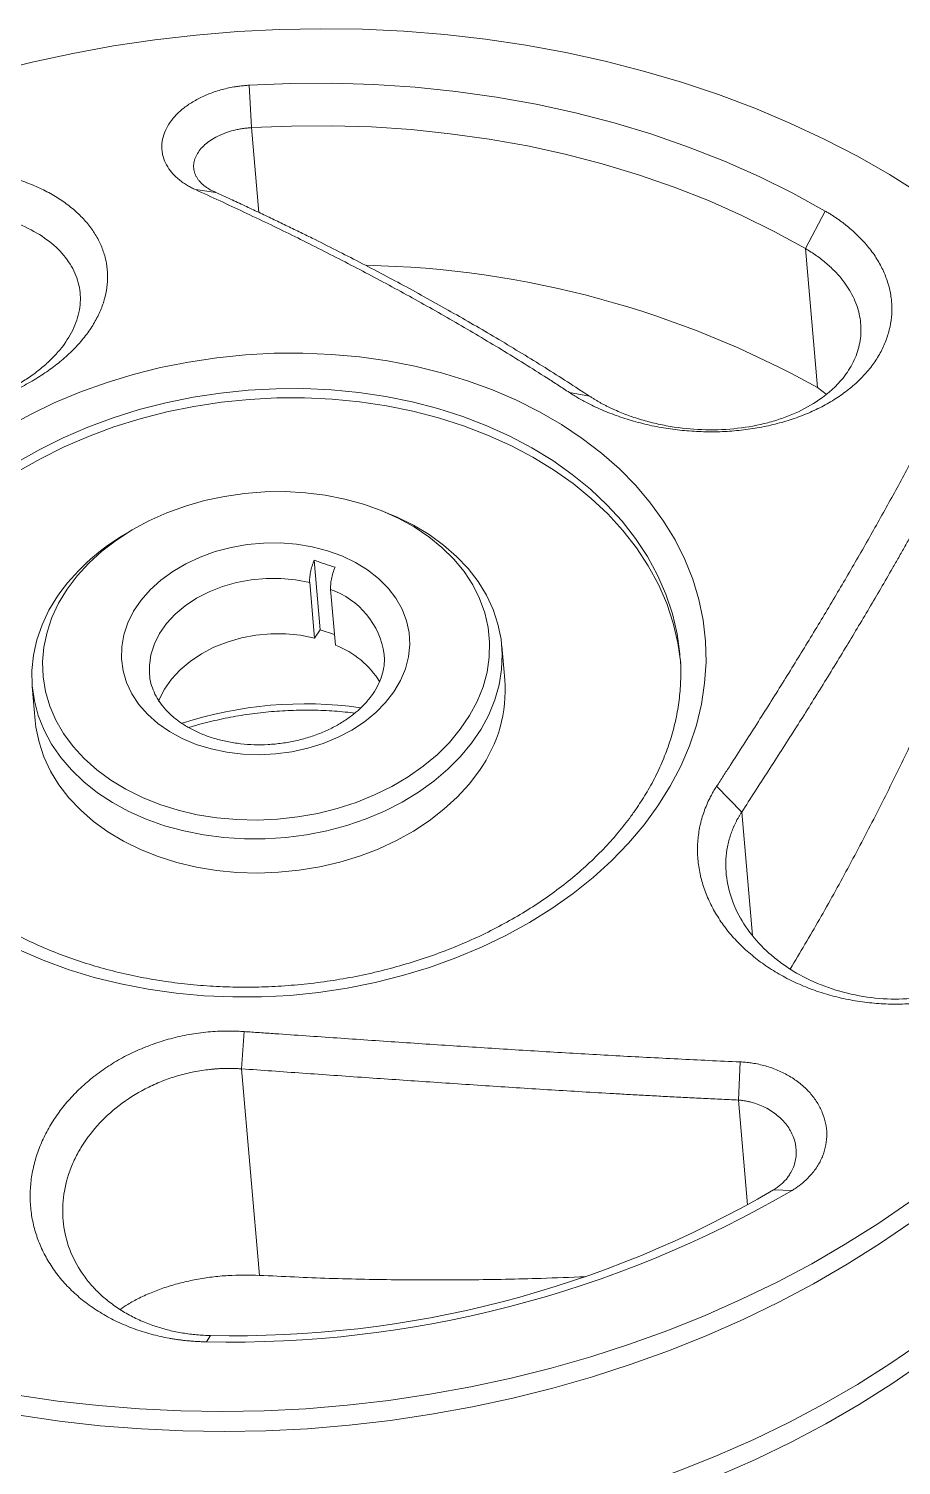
# Model space of a CAD drawing. Header units: inches. Extents: x 0 to 21.8, y -7.8 to 16.9.
# Drawn here: x 17.88 to 19.731, y 12.246 to 15.295 of the extents above; entities that cross this region are included whole.
import ezdxf

# ---------------------------------------------------------------- set-up
doc = ezdxf.new("R2010")
doc.units = ezdxf.units.IN
doc.header["$MEASUREMENT"] = 0
doc.linetypes.add('SLD-Solid', pattern=[0])
doc.layers.add('1', color=178, linetype='SLD-Solid', lineweight=15)

msp = doc.modelspace()

# ---------------------------------------------------------------- linework, layer by layer
at = {"layer": '1'}
for p, q in [((18.3475, 15.1748), (18.3526, 15.0847)), ((18.3683, 14.9044), (18.3526, 15.0847)), ((18.2337, 14.9531), (18.2766, 14.9474)), ((19.5277, 14.828), (19.57, 14.9077)), ((19.5533, 14.5329), (19.5277, 14.828)), ((19.0696, 14.5148), (19.0272, 14.5226)), ((19.5533, 14.5329), (19.5722, 14.5191)), ((18.6426, 14.2661), (18.6279, 14.2719)), ((18.0897, 14.2251), (18.0762, 14.2168)), ((18.4853, 14.1668), (18.4982, 14.0191)), ((18.4863, 14.0015), (18.476, 14.1193)), ((18.5204, 14.1045), (18.5307, 13.9866)), ((18.4863, 14.0015), (18.4982, 14.0191)), ((18.4982, 14.0191), (18.5288, 14.0089)), ((18.8899, 13.9129), (18.8836, 13.9851)), ((19.2617, 13.965), (19.2615, 13.9673)), ((17.8873, 13.8984), (17.8936, 13.8263)), ((19.3926, 13.6321), (19.3394, 13.6868)), ((19.4154, 13.3699), (19.3926, 13.6321)), ((18.3316, 13.0872), (18.3366, 13.1663)), ((18.3697, 12.6489), (18.3316, 13.0872)), ((19.3894, 13.1019), (19.3857, 13.021)), ((19.405, 12.7983), (19.3857, 13.021)), ((19.4996, 12.8293), (19.46, 12.8302)), ((18.2658, 12.5213), (18.2572, 12.5078))]:
    msp.add_line(p, q, dxfattribs=at)
at = {"layer": '1', "flags": 128}
for points in [[(20.173, 13.2318), (20.2114, 13.2917), (20.2463, 13.3527), (20.2776, 13.4145), (20.3052, 13.4772), (20.3291, 13.5406), (20.3492, 13.6045), (20.3655, 13.6689), (20.3779, 13.7336), (20.3864, 13.7985), (20.391, 13.8634), (20.3917, 13.9282), (20.3885, 13.9929), (20.3814, 14.0572), (20.3705, 14.1211), (20.3556, 14.1844), (20.3369, 14.247), (20.3145, 14.3088), (20.2882, 14.3696), (20.2583, 14.4294), (20.2247, 14.488), (20.1875, 14.5453), (20.1468, 14.6012), (20.1027, 14.6556), (20.0553, 14.7084), (20.0046, 14.7594), (19.9507, 14.8086), (19.8938, 14.8559), (19.834, 14.9012), (19.7713, 14.9444), (19.706, 14.9854), (19.6381, 15.0241), (19.5678, 15.0605), (19.4951, 15.0945), (19.4204, 15.1259), (19.3436, 15.1549), (19.2649, 15.1812), (19.1846, 15.2049), (19.1027, 15.2259), (19.0194, 15.2442), (18.9349, 15.2597), (18.8493, 15.2724), (18.7629, 15.2822), (18.6757, 15.2892), (18.588, 15.2934), (18.4999, 15.2946), (18.4116, 15.2931), (18.3233, 15.2886), (18.2351, 15.2813), (18.1473, 15.2711), (18.0599, 15.2581), (17.9732, 15.2423), (17.8873, 15.2237), (17.8023, 15.2024), (17.7186, 15.1784), (17.6362, 15.1518), (17.5552, 15.1225), (17.476, 15.0908), (17.3985, 15.0565), (17.3229, 15.0199), (17.2495, 14.9809), (17.1783, 14.9397), (17.1095, 14.8962), (17.0432, 14.8507), (16.9795, 14.8032), (16.9187, 14.7538), (16.8607, 14.7026), (16.8057, 14.6496), (16.7538, 14.595), (16.7052, 14.539), (16.6598, 14.4815), (16.6179, 14.4228), (16.5794, 14.3629), (16.5445, 14.3019), (16.5132, 14.24), (16.4856, 14.1774), (16.4617, 14.114), (16.4416, 14.05), (16.4254, 13.9857), (16.413, 13.921), (16.4044, 13.8561), (16.3998, 13.7912), (16.3991, 13.7264), (16.4023, 13.6617), (16.4094, 13.5974), (16.4204, 13.5335), (16.4352, 13.4702), (16.4539, 13.4076), (16.4764, 13.3458), (16.5026, 13.285), (16.5326, 13.2252), (16.5662, 13.1666), (16.6033, 13.1093), (16.644, 13.0534), (16.6881, 12.999), (16.7356, 12.9462), (16.7863, 12.8952), (16.8401, 12.846), (16.897, 12.7987), (16.9568, 12.7534), (17.0195, 12.7102), (17.0848, 12.6692), (17.1527, 12.6305), (17.2231, 12.5941), (17.2957, 12.5601), (17.3705, 12.5286), (17.4473, 12.4997), (17.5259, 12.4734), (17.6063, 12.4497), (17.6882, 12.4287), (17.7714, 12.4104), (17.8559, 12.3949), (17.9415, 12.3822), (18.0279, 12.3724), (18.1151, 12.3654), (18.2028, 12.3612), (18.2909, 12.3599), (18.3792, 12.3615), (18.4675, 12.366), (18.5557, 12.3733), (18.6436, 12.3835), (18.7309, 12.3965), (18.8177, 12.4123), (18.9036, 12.4309), (18.9885, 12.4522), (19.0722, 12.4762), (19.1546, 12.5028), (19.2356, 12.532), (19.3149, 12.5638), (19.3924, 12.5981), (19.4679, 12.6347), (19.5413, 12.6737), (19.6125, 12.7149), (19.6813, 12.7583), (19.7476, 12.8039), (19.8113, 12.8514), (19.8722, 12.9008), (19.9302, 12.952), (19.9851, 13.005), (20.037, 13.0595), (20.0857, 13.1156), (20.131, 13.1731), (20.173, 13.2318)], [(18.3475, 15.1748), (18.4358, 15.1784), (18.5241, 15.1789), (18.6121, 15.1763), (18.6995, 15.1704), (18.7862, 15.1615), (18.872, 15.1494), (18.9566, 15.1343), (19.04, 15.1161), (19.1218, 15.0948), (19.2018, 15.0707), (19.28, 15.0436), (19.3561, 15.0137), (19.4299, 14.981), (19.5012, 14.9457), (19.57, 14.9077)], [(19.5277, 14.828), (19.4616, 14.8645), (19.393, 14.8985), (19.3221, 14.9299), (19.249, 14.9586), (19.1738, 14.9846), (19.0968, 15.0079), (19.0182, 15.0283), (18.9381, 15.0458), (18.8568, 15.0603), (18.7743, 15.0719), (18.691, 15.0805), (18.6069, 15.0861), (18.5224, 15.0887), (18.4376, 15.0882), (18.3526, 15.0847)], [(19.215, 13.6455), (19.1856, 13.6053), (19.1527, 13.5664), (19.1165, 13.529), (19.0772, 13.4933), (19.035, 13.4595), (18.99, 13.4276), (18.9424, 13.3979), (18.8924, 13.3704), (18.8403, 13.3452), (18.7862, 13.3226), (18.7304, 13.3025), (18.6731, 13.2851), (18.6147, 13.2704), (18.5552, 13.2585), (18.495, 13.2494), (18.4344, 13.2432), (18.3735, 13.24), (18.3128, 13.2397), (18.2523, 13.2422), (18.1924, 13.2477), (18.1334, 13.2561), (18.0754, 13.2674), (18.0188, 13.2814), (17.9637, 13.2982), (17.9105, 13.3177), (17.8593, 13.3398), (17.8103, 13.3644), (17.7638, 13.3913), (17.72, 13.4205), (17.6791, 13.4519), (17.6412, 13.4853), (17.6065, 13.5206), (17.5751, 13.5576), (17.5472, 13.5962), (17.5229, 13.6361), (17.5023, 13.6773), (17.4855, 13.7196), (17.4725, 13.7627), (17.4635, 13.8065), (17.4584, 13.8508), (17.4573, 13.8954), (17.4602, 13.9401), (17.467, 13.9847), (17.4778, 14.0291), (17.4925, 14.073), (17.511, 14.1163), (17.5333, 14.1588), (17.5592, 14.2002), (17.5887, 14.2405), (17.6215, 14.2794), (17.6577, 14.3168), (17.697, 14.3524), (17.7392, 14.3863), (17.7842, 14.4182), (17.8318, 14.4479), (17.8818, 14.4754), (17.9339, 14.5005), (17.988, 14.5232), (18.0438, 14.5433), (18.1011, 14.5607), (18.1595, 14.5754), (18.219, 14.5873), (18.2792, 14.5963), (18.3398, 14.6025), (18.4007, 14.6058), (18.4614, 14.6061), (18.5219, 14.6035), (18.5818, 14.598), (18.6408, 14.5896), (18.6988, 14.5784), (18.7554, 14.5643), (18.8105, 14.5475), (18.8637, 14.528), (18.9149, 14.506), (18.9639, 14.4814), (19.0104, 14.4544), (19.0542, 14.4252), (19.0951, 14.3938), (19.133, 14.3604), (19.1677, 14.3251), (19.1991, 14.2881), (19.227, 14.2496), (19.2513, 14.2096), (19.2719, 14.1684), (19.2887, 14.1262), (19.3017, 14.0831), (19.3107, 14.0393), (19.3158, 13.995), (19.3169, 13.9504), (19.314, 13.9057), (19.3072, 13.861), (19.2964, 13.8166), (19.2817, 13.7727), (19.2632, 13.7294), (19.2409, 13.687), (19.215, 13.6455)], [(19.2615, 13.9673), (19.2615, 13.9677), (19.2555, 14.0105), (19.2456, 14.0528), (19.2318, 14.0944), (19.2141, 14.135), (19.1926, 14.1744), (19.1676, 14.2126), (19.1389, 14.2493), (19.1068, 14.2844), (19.0715, 14.3176), (19.0331, 14.3489), (18.9917, 14.3781), (18.9476, 14.4051), (18.9009, 14.4297), (18.8519, 14.4519), (18.8008, 14.4714), (18.7478, 14.4884), (18.6932, 14.5026), (18.6372, 14.5139), (18.5801, 14.5225), (18.5221, 14.5281), (18.4635, 14.5309), (18.4046, 14.5307), (18.3456, 14.5276), (18.2868, 14.5215), (18.2285, 14.5126), (18.1709, 14.5009), (18.1143, 14.4863), (18.059, 14.469), (18.0052, 14.4491), (17.9531, 14.4267), (17.9031, 14.4017), (17.8552, 14.3745), (17.8098, 14.345), (17.7671, 14.3134), (17.7272, 14.2799), (17.6903, 14.2446), (17.6566, 14.2077), (17.6262, 14.1694), (17.5994, 14.1298), (17.5761, 14.089), (17.5566, 14.0474), (17.5408, 14.005), (17.529, 13.9621), (17.521, 13.9189), (17.5171, 13.8755), (17.5171, 13.8322), (17.5183, 13.8134)], [(19.2632, 13.9483), (19.2572, 13.991), (19.2473, 14.0332), (19.2335, 14.0748), (19.2158, 14.1154), (19.1943, 14.1549), (19.1693, 14.193), (19.1406, 14.2297), (19.1085, 14.2648), (19.0732, 14.298), (19.0348, 14.3293), (18.9934, 14.3585), (18.9493, 14.3855), (18.9026, 14.4101), (18.8536, 14.4323), (18.8025, 14.4519), (18.7495, 14.4688), (18.6949, 14.483), (18.6389, 14.4944), (18.5818, 14.5029), (18.5238, 14.5086), (18.4652, 14.5113), (18.4063, 14.5111), (18.3473, 14.508), (18.2885, 14.502), (18.2302, 14.4931), (18.1726, 14.4813), (18.116, 14.4667), (18.0607, 14.4495), (18.0069, 14.4295), (17.9548, 14.4071), (17.9048, 14.3821), (17.8569, 14.3549), (17.8115, 14.3254), (17.7688, 14.2938), (17.7289, 14.2603), (17.692, 14.2251), (17.6583, 14.1882), (17.6279, 14.1498), (17.6011, 14.1102), (17.5778, 14.0694), (17.5583, 14.0278), (17.5425, 13.9854), (17.5307, 13.9425), (17.5227, 13.8993), (17.5188, 13.856), (17.5188, 13.8127), (17.52, 13.7938)], [(17.9612, 14.1052), (17.9433, 14.0756), (17.9291, 14.0451), (17.9186, 14.014), (17.912, 13.9824), (17.9092, 13.9507), (17.9105, 13.919), (17.9156, 13.8878), (17.9246, 13.8571), (17.9374, 13.8274), (17.9539, 13.7988), (17.974, 13.7715), (17.9975, 13.7459), (18.0241, 13.722), (18.0538, 13.7002), (18.0861, 13.6805), (18.121, 13.6632), (18.158, 13.6483), (18.1969, 13.6361), (18.2373, 13.6266), (18.279, 13.6199), (18.3215, 13.6161), (18.3645, 13.6151), (18.4077, 13.617), (18.4507, 13.6218), (18.4931, 13.6294), (18.5346, 13.6398), (18.5749, 13.6528), (18.6135, 13.6685), (18.6503, 13.6866), (18.6849, 13.707), (18.717, 13.7295), (18.7463, 13.7539), (18.7726, 13.7801), (18.7956, 13.8078), (18.8153, 13.8369), (18.8314, 13.8669), (18.8438, 13.8978), (18.8523, 13.9292), (18.857, 13.9609), (18.8577, 13.9926), (18.8546, 14.0241), (18.8475, 14.055), (18.8366, 14.0853), (18.8219, 14.1145), (18.8036, 14.1424), (18.7818, 14.1689), (18.7567, 14.1937), (18.7285, 14.2166), (18.6975, 14.2373), (18.6638, 14.2559), (18.6279, 14.272), (18.5899, 14.2855), (18.5502, 14.2964), (18.5091, 14.3045), (18.467, 14.3098), (18.4242, 14.3122), (18.381, 14.3117), (18.3379, 14.3084), (18.2951, 14.3022), (18.2531, 14.2932), (18.2122, 14.2814), (18.1727, 14.267), (18.1349, 14.2502), (18.0992, 14.2309), (18.0659, 14.2094), (18.0351, 14.1859), (18.0073, 14.1606), (17.9826, 14.1336), (17.9612, 14.1052)], [(18.6426, 14.2661), (18.6604, 14.2585), (18.6961, 14.2409), (18.7294, 14.221), (18.7601, 14.1989), (18.7877, 14.1748), (18.8123, 14.1488), (18.8335, 14.1213), (18.8512, 14.0923), (18.8652, 14.0621), (18.8755, 14.031), (18.882, 13.9992), (18.8845, 13.967), (18.8832, 13.9345), (18.878, 13.9022), (18.8689, 13.8701), (18.856, 13.8386), (18.8395, 13.8079), (18.8194, 13.7782), (18.7959, 13.7498), (18.7691, 13.7229), (18.7394, 13.6978), (18.7069, 13.6745), (18.6719, 13.6533), (18.6347, 13.6344), (18.5955, 13.6179), (18.5547, 13.604), (18.5125, 13.5926), (18.4693, 13.584), (18.4255, 13.5783), (18.3814, 13.5753), (18.3373, 13.5752), (18.2936, 13.578), (18.2506, 13.5837), (18.2086, 13.5921), (18.1681, 13.6033), (18.1292, 13.6171), (18.0924, 13.6334), (18.0578, 13.6522), (18.0258, 13.6733), (17.9966, 13.6964), (17.9705, 13.7215), (17.9476, 13.7483), (17.9281, 13.7766), (17.9123, 13.8062), (17.9001, 13.8368), (17.8917, 13.8683), (17.8872, 13.9003), (17.8866, 13.9327), (17.8898, 13.9652), (17.897, 13.9974), (17.908, 14.0293), (17.9227, 14.0604), (17.9411, 14.0906), (17.9411, 14.0906)], [(18.6547, 13.8875), (18.637, 13.8647), (18.616, 13.8433), (18.592, 13.8238), (18.5652, 13.8062), (18.5361, 13.7909), (18.5049, 13.778), (18.4722, 13.7678), (18.4383, 13.7603), (18.4036, 13.7556), (18.3687, 13.7539), (18.3339, 13.7551), (18.2998, 13.7592), (18.2667, 13.7662), (18.2352, 13.7759), (18.2056, 13.7883), (18.1782, 13.8032), (18.1536, 13.8204), (18.1319, 13.8396), (18.1135, 13.8606), (18.0985, 13.8832), (18.0873, 13.907), (18.0799, 13.9318), (18.0765, 13.9572), (18.0771, 13.9828), (18.0816, 14.0084), (18.09, 14.0337), (18.1023, 14.0582), (18.1182, 14.0816), (18.1376, 14.1038), (18.1601, 14.1243), (18.1855, 14.1429), (18.2135, 14.1593), (18.2437, 14.1734), (18.2757, 14.185), (18.3091, 14.1939), (18.3435, 14.2), (18.3783, 14.2032), (18.4132, 14.2034), (18.4477, 14.2008), (18.4814, 14.1952), (18.5137, 14.1868), (18.5444, 14.1758), (18.5729, 14.1621), (18.5989, 14.1461), (18.6221, 14.1278), (18.6422, 14.1077), (18.6589, 14.0858), (18.672, 14.0626), (18.6813, 14.0382), (18.6867, 14.0131), (18.6882, 13.9876), (18.6856, 13.9619), (18.6791, 13.9364), (18.6688, 13.9115), (18.6547, 13.8875)], [(18.476, 14.1193), (18.4459, 14.1252), (18.4148, 14.1281), (18.3833, 14.1282), (18.3517, 14.1252), (18.3208, 14.1194), (18.2908, 14.1108), (18.2624, 14.0996), (18.2359, 14.0859), (18.2118, 14.0699), (18.1905, 14.0519), (18.1723, 14.0322), (18.1576, 14.0111), (18.1465, 13.9889), (18.1392, 13.966), (18.1358, 13.9428), (18.1361, 13.9232)], [(18.1551, 13.8671), (18.1567, 13.8711), (18.1678, 13.8932), (18.1826, 13.9143), (18.2008, 13.9341), (18.222, 13.952), (18.2461, 13.968), (18.2726, 13.9818), (18.301, 13.993), (18.331, 14.0016), (18.362, 14.0074), (18.3935, 14.0104), (18.4251, 14.0103), (18.4562, 14.0074), (18.4863, 14.0015)], [(16.4066, 13.6115), (16.4131, 13.5549), (16.4241, 13.491), (16.4389, 13.4277), (16.4576, 13.3651), (16.4801, 13.3033), (16.5063, 13.2425), (16.5363, 13.1827), (16.5698, 13.1241), (16.607, 13.0668), (16.6477, 13.0109), (16.6918, 12.9565), (16.7393, 12.9037), (16.79, 12.8527), (16.8438, 12.8035), (16.9007, 12.7562), (16.9605, 12.7109), (17.0232, 12.6677), (17.0885, 12.6267), (17.1564, 12.588), (17.2268, 12.5516), (17.2994, 12.5177), (17.3742, 12.4862), (17.451, 12.4572), (17.5296, 12.4309), (17.61, 12.4072), (17.6918, 12.3862), (17.7751, 12.3679), (17.8596, 12.3524), (17.9452, 12.3398), (18.0316, 12.3299), (18.1188, 12.3229), (18.2065, 12.3187), (18.2946, 12.3175), (18.3829, 12.3191), (18.4712, 12.3235), (18.5594, 12.3309), (18.6473, 12.341), (18.7346, 12.354), (18.8214, 12.3698), (18.9073, 12.3884), (18.9922, 12.4097), (19.0759, 12.4337), (19.1583, 12.4603), (19.2393, 12.4896), (19.3186, 12.5213), (19.3961, 12.5556), (19.4716, 12.5922), (19.545, 12.6312), (19.6162, 12.6725), (19.685, 12.7159), (19.7513, 12.7614), (19.815, 12.8089), (19.8759, 12.8583), (19.9338, 12.9096), (19.9888, 12.9625), (20.0407, 13.0171), (20.0894, 13.0731), (20.1347, 13.1306), (20.1767, 13.1893), (20.2151, 13.2492), (20.25, 13.3102), (20.2813, 13.3721), (20.3089, 13.4348), (20.3328, 13.4981), (20.3529, 13.5621), (20.3691, 13.6264), (20.3816, 13.6911), (20.3901, 13.756), (20.3947, 13.8209), (20.3954, 13.8858), (20.3922, 13.9504), (20.3916, 13.9581)], [(17.8936, 13.8263), (17.8952, 13.8121), (17.9017, 13.7803), (17.912, 13.7492), (17.926, 13.7191), (17.9437, 13.6901), (17.9649, 13.6625), (17.9894, 13.6366), (18.0171, 13.6125), (18.0478, 13.5903), (18.0811, 13.5704), (18.1168, 13.5528), (18.1547, 13.5377), (18.1944, 13.5252), (18.2357, 13.5154), (18.2783, 13.5083), (18.3217, 13.5041), (18.3656, 13.5028), (18.4098, 13.5043), (18.4538, 13.5087), (18.4973, 13.5159), (18.54, 13.5258), (18.5815, 13.5385), (18.6216, 13.5537), (18.6599, 13.5715), (18.696, 13.5915), (18.7298, 13.6138), (18.7609, 13.638), (18.7892, 13.664), (18.8143, 13.6917), (18.8361, 13.7207)], [(20.1988, 12.9345), (20.1569, 12.8758), (20.1115, 12.8183), (20.0629, 12.7623), (20.011, 12.7077), (19.956, 12.6548), (19.898, 12.6035), (19.8371, 12.5541), (19.7735, 12.5066), (19.7072, 12.4611), (19.6384, 12.4176), (19.5672, 12.3764), (19.4938, 12.3374), (19.4182, 12.3008), (19.3407, 12.2665), (19.2614, 12.2348), (19.1805, 12.2055), (19.0981, 12.1789), (19.0143, 12.1549), (18.9294, 12.1336), (18.8435, 12.115), (18.7568, 12.0992), (18.6694, 12.0862), (18.5815, 12.076), (18.4934, 12.0687), (18.405, 12.0643), (18.3167, 12.0627), (18.2287, 12.0639), (18.1409, 12.0681), (18.0538, 12.0751), (17.9673, 12.0849), (17.8818, 12.0976), (17.7973, 12.1131), (17.714, 12.1314), (17.6321, 12.1524), (17.5518, 12.1761), (17.4731, 12.2024), (17.3963, 12.2314), (17.3215, 12.2629), (17.2489, 12.2968), (17.1786, 12.3332), (17.1107, 12.3719), (17.0453, 12.4129), (16.9827, 12.4561), (16.9229, 12.5014), (16.866, 12.5487), (16.8121, 12.5979), (16.7614, 12.6489), (16.714, 12.7017), (16.6699, 12.7561), (16.6292, 12.812), (16.592, 12.8693), (16.5584, 12.9279), (16.5285, 12.9877), (16.5022, 13.0485), (16.4797, 13.1103), (16.4611, 13.1729), (16.4462, 13.2362), (16.4352, 13.3001), (16.4281, 13.3644), (16.425, 13.4291), (16.4253, 13.4848)], [(16.4325, 13.3143), (16.4389, 13.2576), (16.4499, 13.1937), (16.4648, 13.1304), (16.4834, 13.0678), (16.5059, 13.006), (16.5322, 12.9452), (16.5621, 12.8854), (16.5957, 12.8268), (16.6329, 12.7695), (16.6736, 12.7136), (16.7177, 12.6592), (16.7651, 12.6065), (16.8158, 12.5554), (16.8697, 12.5062), (16.9266, 12.4589), (16.9864, 12.4136), (17.049, 12.3705), (17.1144, 12.3295), (17.1823, 12.2907), (17.2526, 12.2544), (17.3252, 12.2204), (17.4, 12.1889), (17.4768, 12.16), (17.5555, 12.1336), (17.6358, 12.1099), (17.7177, 12.0889), (17.801, 12.0706), (17.8855, 12.0552), (17.971, 12.0425), (18.0575, 12.0326), (18.1446, 12.0256), (18.2323, 12.0215), (18.3204, 12.0202), (18.4087, 12.0218), (18.4971, 12.0263), (18.5852, 12.0336), (18.6731, 12.0438), (18.7605, 12.0568), (18.8472, 12.0726), (18.9331, 12.0911), (19.018, 12.1124), (19.1018, 12.1364), (19.1842, 12.1631), (19.2651, 12.1923), (19.3444, 12.2241), (19.4219, 12.2583), (19.4974, 12.295), (19.5709, 12.3339), (19.6421, 12.3752), (19.7109, 12.4186), (19.7772, 12.4641), (19.8408, 12.5116), (19.9017, 12.561), (19.9597, 12.6123), (20.0147, 12.6652), (20.0666, 12.7198), (20.1152, 12.7759), (20.1606, 12.8333), (20.2025, 12.8921)]]:
    msp.add_lwpolyline(points, dxfattribs=at)
at = {"layer": '1'}
for centre, radius, start, end in [((18.555, 12.7467), 2.0463, 60.7994, 88.8461), ((18.3075, 13.8336), 0.4476, 121.1118, 144.957), ((18.4639, 13.9419), 0.1721, 8.2032, 70.8275), ((18.4578, 13.8029), 0.1977, 32.1814, 68.3569), ((18.5987, 13.8907), 0.292, 324.396, 4.3636), ((18.4657, 13.0192), 0.8427, 81.9692, 107.98), ((18.3078, 14.8742), 2.367, 268.7761, 300.2342), ((18.3173, 14.7847), 2.264, 268.697, 300.3132)]:
    msp.add_arc(centre, radius, start, end, dxfattribs=at)
for points, knots in [([(18.2337, 14.9531), (18.2322, 14.9538), (18.2292, 14.9551), (18.2249, 14.9573), (18.2206, 14.9596), (18.2165, 14.962), (18.2105, 14.9657), (18.203, 14.9709), (18.1944, 14.9779), (18.1868, 14.9853), (18.1779, 14.9958), (18.1693, 15.0097), (18.1641, 15.025), (18.1623, 15.0372), (18.162, 15.0495), (18.1642, 15.0646), (18.1713, 15.0831), (18.1825, 15.1008), (18.1977, 15.1175), (18.2166, 15.1328), (18.2386, 15.1461), (18.2592, 15.1555), (18.2767, 15.1617), (18.2903, 15.1657), (18.3042, 15.1691), (18.3168, 15.1714), (18.328, 15.173), (18.3377, 15.1741), (18.3442, 15.1746), (18.3475, 15.1748)], [0, 0, 0, 0, 0.012489, 0.024978, 0.03748, 0.050008, 0.062576, 0.093651, 0.124934, 0.156118, 0.187557, 0.249722, 0.312322, 0.347843, 0.374486, 0.437085, 0.499277, 0.561825, 0.624199, 0.686642, 0.749264, 0.811648, 0.843059, 0.874489, 0.9057, 0.936909, 0.957944, 0.978961, 1, 1, 1, 1]), ([(18.3526, 15.0847), (18.351, 15.0846), (18.3478, 15.0844), (18.3431, 15.0839), (18.3383, 15.0834), (18.3335, 15.0827), (18.3288, 15.0819), (18.3241, 15.081), (18.3194, 15.08), (18.3103, 15.0778), (18.297, 15.0737), (18.2807, 15.0667), (18.266, 15.0583), (18.2493, 15.0457), (18.2374, 15.0311), (18.2311, 15.0159), (18.2292, 15.0044), (18.2303, 14.993), (18.2336, 14.9837), (18.2377, 14.9768), (18.2415, 14.9717), (18.2458, 14.967), (18.2509, 14.9624), (18.2566, 14.958), (18.263, 14.954), (18.2696, 14.9504), (18.2743, 14.9484), (18.2766, 14.9474)], [0, 0, 0, 0, 0.015481, 0.030984, 0.046512, 0.062064, 0.077641, 0.093244, 0.108874, 0.124532, 0.186115, 0.24898, 0.310162, 0.373769, 0.498563, 0.561037, 0.623995, 0.686513, 0.749513, 0.782554, 0.812073, 0.844598, 0.874959, 0.908145, 0.940046, 0.970663, 1, 1, 1, 1]), ([(17.4395, 14.9399), (17.442, 14.9411), (17.4471, 14.9436), (17.4549, 14.9472), (17.4628, 14.9507), (17.4708, 14.9541), (17.4788, 14.9573), (17.4869, 14.9605), (17.4952, 14.9635), (17.5035, 14.9665), (17.5216, 14.9725), (17.5502, 14.9808), (17.5897, 14.9893), (17.6298, 14.9952), (17.67, 14.9984), (17.71, 14.9988), (17.7493, 14.9966), (17.7875, 14.9917), (17.8244, 14.9842), (17.8594, 14.9742), (17.8923, 14.9618), (17.9227, 14.9472), (17.9504, 14.9304), (17.975, 14.9118), (17.9963, 14.8914), (18.0142, 14.8695), (18.0283, 14.8464), (18.0387, 14.8222), (18.0452, 14.7971), (18.0477, 14.7715), (18.0462, 14.7455), (18.0408, 14.7195), (18.0313, 14.6936), (18.0181, 14.668), (18.001, 14.6431), (17.9804, 14.619), (17.9564, 14.5959), (17.9339, 14.5778), (17.9144, 14.5641), (17.8991, 14.5541), (17.883, 14.5445), (17.8682, 14.5364), (17.8549, 14.5295), (17.8432, 14.5239), (17.8353, 14.5203), (17.8313, 14.5186)], [0, 0, 0, 0, 0.006956, 0.013907, 0.020853, 0.027798, 0.034742, 0.041686, 0.048633, 0.055584, 0.06254, 0.093879, 0.125233, 0.156404, 0.187575, 0.218994, 0.250222, 0.281329, 0.312628, 0.343939, 0.375018, 0.406175, 0.437531, 0.468623, 0.499681, 0.530987, 0.562151, 0.593166, 0.624341, 0.655638, 0.68669, 0.717789, 0.749164, 0.780346, 0.811462, 0.842828, 0.874225, 0.905428, 0.9211, 0.936764, 0.952572, 0.968381, 0.978925, 0.989455, 1, 1, 1, 1]), ([(19.0272, 14.5226), (19.0192, 14.5277), (19.0033, 14.5381), (18.9714, 14.5587), (18.9154, 14.594), (18.8347, 14.643), (18.737, 14.6996), (18.6383, 14.754), (18.5386, 14.8064), (18.455, 14.8485), (18.3874, 14.8814), (18.3367, 14.9055), (18.2854, 14.9295), (18.2511, 14.9452), (18.2337, 14.9531)], [0, 0, 0, 0, 0.031344, 0.062733, 0.125417, 0.250647, 0.37572, 0.500672, 0.625538, 0.750358, 0.812039, 0.875168, 0.936819, 1, 1, 1, 1]), ([(18.2766, 14.9474), (18.287, 14.9426), (18.3075, 14.9333), (18.3379, 14.9191), (18.3677, 14.9051), (18.3969, 14.8912), (18.4255, 14.8775), (18.4535, 14.8639), (18.489, 14.8463), (18.5317, 14.8249), (18.5821, 14.7991), (18.6318, 14.7731), (18.6988, 14.7372), (18.7807, 14.6918), (18.8623, 14.6443), (18.9266, 14.6055), (18.9751, 14.5756), (19.0227, 14.5454), (19.0541, 14.525), (19.0696, 14.5148)], [0, 0, 0, 0, 0.037684, 0.074716, 0.111096, 0.146826, 0.181904, 0.21633, 0.250106, 0.313581, 0.375057, 0.438351, 0.499974, 0.627813, 0.749832, 0.813615, 0.876569, 0.938696, 1, 1, 1, 1]), ([(17.809, 14.5154), (17.8112, 14.5164), (17.8156, 14.5184), (17.8222, 14.5215), (17.8287, 14.5246), (17.8351, 14.5279), (17.8414, 14.5312), (17.8476, 14.5346), (17.8537, 14.538), (17.8597, 14.5416), (17.8723, 14.5492), (17.8909, 14.5617), (17.9135, 14.5798), (17.934, 14.5992), (17.9568, 14.6257), (17.9779, 14.6606), (17.9903, 14.7031), (17.9896, 14.7386), (17.9823, 14.7659), (17.9707, 14.7923), (17.9483, 14.8232), (17.9096, 14.8552), (17.8607, 14.8808), (17.8129, 14.896), (17.7717, 14.9039), (17.7395, 14.9077), (17.7064, 14.9093), (17.6726, 14.9086), (17.6391, 14.9057), (17.612, 14.9016), (17.5912, 14.8974), (17.5764, 14.894), (17.5619, 14.8902), (17.5475, 14.8859), (17.5334, 14.8813), (17.5195, 14.8763), (17.506, 14.8709), (17.4927, 14.8651), (17.4841, 14.861), (17.4798, 14.8589)], [0, 0, 0, 0, 0.006967, 0.013939, 0.020915, 0.027896, 0.034883, 0.041874, 0.048871, 0.055873, 0.062882, 0.093666, 0.12513, 0.156492, 0.189181, 0.250033, 0.312616, 0.375164, 0.406493, 0.437664, 0.500358, 0.562687, 0.625313, 0.687739, 0.719284, 0.750181, 0.781955, 0.813354, 0.844381, 0.875041, 0.889015, 0.902966, 0.916894, 0.930799, 0.944682, 0.958543, 0.972383, 0.986202, 1, 1, 1, 1]), ([(19.57, 14.9077), (19.5722, 14.9063), (19.5768, 14.9037), (19.5834, 14.8995), (19.5899, 14.8953), (19.5963, 14.891), (19.6025, 14.8865), (19.6086, 14.882), (19.6145, 14.8774), (19.6202, 14.8727), (19.6324, 14.8624), (19.6497, 14.8456), (19.6696, 14.8216), (19.6858, 14.7964), (19.6982, 14.7703), (19.7067, 14.7435), (19.7112, 14.7163), (19.7116, 14.6891), (19.708, 14.662), (19.7004, 14.6354), (19.6889, 14.6096), (19.6736, 14.5847), (19.6546, 14.5612), (19.6322, 14.5391), (19.6067, 14.5188), (19.5781, 14.5005), (19.5469, 14.4842), (19.5133, 14.4703), (19.4777, 14.4588), (19.4403, 14.4498), (19.4017, 14.4434), (19.3621, 14.4397), (19.3218, 14.4387), (19.2815, 14.4405), (19.2413, 14.4448), (19.2017, 14.4518), (19.1632, 14.4614), (19.1323, 14.4713), (19.1085, 14.4804), (19.0911, 14.4877), (19.0742, 14.4957), (19.0596, 14.5032), (19.0473, 14.5101), (19.037, 14.5162), (19.0304, 14.5204), (19.0272, 14.5226)], [0, 0, 0, 0, 0.006956, 0.013907, 0.020853, 0.027798, 0.034742, 0.041686, 0.048633, 0.055584, 0.06254, 0.093879, 0.125233, 0.156404, 0.187575, 0.218994, 0.250222, 0.281329, 0.312628, 0.343939, 0.375018, 0.406175, 0.437531, 0.468623, 0.499681, 0.530987, 0.562151, 0.593166, 0.624341, 0.655638, 0.68669, 0.717789, 0.749164, 0.780346, 0.811462, 0.842828, 0.874225, 0.905428, 0.9211, 0.936764, 0.952572, 0.968381, 0.978925, 0.989455, 1, 1, 1, 1]), ([(19.0696, 14.5148), (19.0715, 14.5137), (19.0751, 14.5113), (19.0807, 14.5078), (19.0865, 14.5045), (19.0923, 14.5011), (19.0983, 14.4979), (19.1044, 14.4947), (19.1105, 14.4917), (19.1168, 14.4887), (19.1305, 14.4824), (19.1523, 14.4735), (19.1832, 14.4634), (19.2157, 14.4552), (19.26, 14.447), (19.317, 14.442), (19.3845, 14.4451), (19.4382, 14.4551), (19.4782, 14.4673), (19.516, 14.4822), (19.5636, 14.5086), (19.6048, 14.5463), (19.6309, 14.5869), (19.6438, 14.6234), (19.6472, 14.661), (19.6411, 14.6987), (19.6257, 14.7352), (19.6071, 14.7616), (19.5916, 14.7786), (19.5824, 14.7877), (19.5726, 14.7965), (19.5623, 14.8049), (19.5513, 14.813), (19.5398, 14.8207), (19.5317, 14.8256), (19.5277, 14.828)], [0, 0, 0, 0, 0.006969, 0.013942, 0.02092, 0.027902, 0.03489, 0.041883, 0.048882, 0.055886, 0.062895, 0.093687, 0.125158, 0.15585, 0.187806, 0.250083, 0.312679, 0.375241, 0.406576, 0.437754, 0.500462, 0.582813, 0.635011, 0.687205, 0.740161, 0.791507, 0.84403, 0.895722, 0.910683, 0.925621, 0.940538, 0.955434, 0.970309, 0.985164, 1, 1, 1, 1]), ([(19.3394, 13.6868), (19.3443, 13.6942), (19.3539, 13.709), (19.373, 13.7384), (19.4061, 13.7898), (19.4523, 13.8625), (19.5062, 13.9489), (19.5584, 14.0347), (19.609, 14.1199), (19.6497, 14.1903), (19.6816, 14.2467), (19.705, 14.2888), (19.7283, 14.3311), (19.7433, 14.3592), (19.751, 14.3734)], [0, 0, 0, 0, 0.0313438, 0.0627335, 0.1254169, 0.250647, 0.3757199, 0.5006717, 0.6255383, 0.7503582, 0.8120391, 0.8751677, 0.936819, 1, 1, 1, 1]), ([(19.8069, 14.3191), (19.8023, 14.3107), (19.7932, 14.2938), (19.7795, 14.2688), (19.7659, 14.2442), (19.7525, 14.22), (19.7391, 14.1962), (19.7259, 14.1729), (19.7089, 14.1432), (19.6881, 14.1072), (19.663, 14.0645), (19.6379, 14.0222), (19.6032, 13.9646), (19.5595, 13.8933), (19.5142, 13.821), (19.4775, 13.7633), (19.4492, 13.7193), (19.421, 13.6756), (19.402, 13.6466), (19.3926, 13.6321)], [0, 0, 0, 0, 0.037684, 0.074716, 0.111096, 0.146826, 0.181904, 0.21633, 0.250106, 0.313581, 0.375057, 0.438351, 0.499974, 0.627813, 0.749832, 0.813615, 0.876569, 0.938696, 1, 1, 1, 1]), ([(18.4853, 14.1668), (18.4837, 14.1627), (18.4822, 14.1585), (18.4796, 14.1499), (18.4785, 14.1457), (18.4769, 14.1373), (18.4763, 14.1333), (18.4758, 14.1258), (18.4757, 14.1224), (18.476, 14.1193)], [0, 0, 0, 0, 0.25, 0.25, 0.5, 0.5, 0.75, 0.75, 1, 1, 1, 1]), ([(18.5298, 14.1519), (18.5225, 14.1541), (18.5152, 14.1564), (18.506, 14.1595), (18.5041, 14.1601), (18.5004, 14.1614), (18.4985, 14.1621), (18.4929, 14.164), (18.4891, 14.1654), (18.4853, 14.1668)], [0, 0, 0, 0, 0.5, 0.5, 0.625, 0.625, 0.75, 0.75, 1, 1, 1, 1]), ([(18.5204, 14.1045), (18.5202, 14.1075), (18.5202, 14.111), (18.5208, 14.1185), (18.5213, 14.1225), (18.523, 14.1307), (18.5241, 14.1351), (18.5266, 14.1436), (18.5281, 14.1478), (18.5298, 14.1519)], [0, 0, 0, 0, 0.25, 0.25, 0.5, 0.5, 0.75, 0.75, 1, 1, 1, 1]), ([(18.6339, 13.9665), (18.6343, 13.9617), (18.6351, 13.9504), (18.6324, 13.9323), (18.6264, 13.9125), (18.6169, 13.8931), (18.6042, 13.8745), (18.5887, 13.8569), (18.5704, 13.8404), (18.5495, 13.8253), (18.5263, 13.8118), (18.5012, 13.8002), (18.4744, 13.7905), (18.4463, 13.7831), (18.4173, 13.7779), (18.3878, 13.7751), (18.3583, 13.7747), (18.3293, 13.7768), (18.3011, 13.7812), (18.2741, 13.7879), (18.2488, 13.7968), (18.2254, 13.8075), (18.2044, 13.82), (18.1859, 13.834), (18.1701, 13.8493), (18.1571, 13.8655), (18.147, 13.8827), (18.1402, 13.9006), (18.1366, 13.9142), (18.1364, 13.9219), (18.1364, 13.9232)], [0, 0, 0, 0, 0.029673, 0.070491, 0.110471, 0.14924, 0.186975, 0.224008, 0.260624, 0.297022, 0.333326, 0.369601, 0.405878, 0.442174, 0.478488, 0.514808, 0.551117, 0.587391, 0.623611, 0.659766, 0.695855, 0.731897, 0.767925, 0.804004, 0.840253, 0.87686, 0.914085, 0.952239, 0.99158, 1, 1, 1, 1]), ([(19.2611, 13.9672), (19.2618, 13.9611), (19.2638, 13.9419), (19.2636, 13.9092), (19.2604, 13.8694), (19.2536, 13.8297), (19.2433, 13.7902), (19.2297, 13.7512), (19.2126, 13.7127), (19.1931, 13.6762), (19.1779, 13.6528), (19.1708, 13.6418)], [0, 0, 0, 0, 0.055827, 0.176284, 0.296675, 0.416847, 0.536687, 0.656122, 0.775129, 0.893719, 1, 1, 1, 1]), ([(19.4958, 13.299), (19.5165, 13.334), (19.5582, 13.4043), (19.6183, 13.5129), (19.6765, 13.6237), (19.7321, 13.7355), (19.7861, 13.8491), (19.8202, 13.9259), (19.8377, 13.9653)], [0, 0, 0, 0, 0.164629, 0.330197, 0.498688, 0.665384, 0.828589, 1, 1, 1, 1]), ([(18.2195, 13.8116), (18.2226, 13.8126), (18.2403, 13.8183), (18.2736, 13.8265), (18.3191, 13.8359), (18.3654, 13.8427), (18.4121, 13.847), (18.4589, 13.8489), (18.5055, 13.8481), (18.5431, 13.8458), (18.5649, 13.8429), (18.5715, 13.842)], [0, 0, 0, 0, 0.0283137, 0.158945, 0.2895947, 0.4202561, 0.5509199, 0.6815751, 0.8122066, 0.9428026, 1, 1, 1, 1]), ([(19.1708, 13.6418), (19.1665, 13.6356), (19.1538, 13.6174), (19.1304, 13.5877), (19.0997, 13.5535), (19.0661, 13.5206), (19.0298, 13.4891), (18.9909, 13.4592), (18.9496, 13.431), (18.9061, 13.4047), (18.8605, 13.3802), (18.813, 13.3578), (18.7638, 13.3375), (18.713, 13.3195), (18.661, 13.3037), (18.6078, 13.2902), (18.5538, 13.2792), (18.4991, 13.2707), (18.4439, 13.2646), (18.3886, 13.2611), (18.3332, 13.2601), (18.2781, 13.2617), (18.2235, 13.2658), (18.1695, 13.2724), (18.1164, 13.2814), (18.0645, 13.2929), (18.0139, 13.3068), (17.9648, 13.323), (17.9175, 13.3415), (17.8721, 13.3621), (17.8287, 13.3848), (17.7877, 13.4095), (17.7491, 13.436), (17.713, 13.4643), (17.6796, 13.4942), (17.6491, 13.5257), (17.6214, 13.5585), (17.5968, 13.5927), (17.5754, 13.628), (17.5571, 13.6644), (17.542, 13.7017), (17.5305, 13.7398), (17.5228, 13.7741), (17.5205, 13.7959), (17.5196, 13.8045)], [0, 0, 0, 0, 0.0124933, 0.0368437, 0.0611615, 0.0854404, 0.1096905, 0.1339206, 0.1581374, 0.1823466, 0.206552, 0.2307561, 0.2549606, 0.2791669, 0.3033756, 0.3275867, 0.3518, 0.3760148, 0.4002301, 0.4244449, 0.4486581, 0.4728681, 0.4970742, 0.5212753, 0.5454708, 0.5696605, 0.5938444, 0.6180232, 0.6421983, 0.6663717, 0.6905459, 0.7147253, 0.7389154, 0.7631237, 0.7873593, 0.8116328, 0.8359565, 0.8603431, 0.8848051, 0.909353, 0.9339932, 0.9587255, 0.9835411, 1, 1, 1, 1]), ([(20.0754, 13.4046), (20.0742, 13.4025), (20.0719, 13.3984), (20.0682, 13.3923), (20.0643, 13.3862), (20.0603, 13.3802), (20.0561, 13.3743), (20.0517, 13.3685), (20.0471, 13.3627), (20.0424, 13.357), (20.0317, 13.3449), (20.0137, 13.327), (19.9864, 13.305), (19.9562, 13.2853), (19.9235, 13.2681), (19.8885, 13.2535), (19.8517, 13.2417), (19.8135, 13.2328), (19.7741, 13.227), (19.734, 13.2243), (19.6937, 13.2247), (19.6535, 13.2282), (19.6137, 13.2348), (19.5749, 13.2444), (19.5374, 13.2569), (19.5014, 13.2723), (19.4675, 13.2904), (19.436, 13.3109), (19.407, 13.3337), (19.381, 13.3586), (19.3582, 13.3854), (19.3388, 13.4137), (19.323, 13.4433), (19.311, 13.4738), (19.3029, 13.505), (19.2987, 13.5365), (19.2987, 13.568), (19.302, 13.5939), (19.3067, 13.6142), (19.3112, 13.6293), (19.3168, 13.6442), (19.3226, 13.6572), (19.3283, 13.6683), (19.3336, 13.6777), (19.3375, 13.6838), (19.3394, 13.6868)], [0, 0, 0, 0, 0.006956, 0.0139066, 0.0208534, 0.0277979, 0.0347416, 0.0416861, 0.0486329, 0.0555836, 0.0625397, 0.0938794, 0.125233, 0.156404, 0.1875748, 0.2189936, 0.2502216, 0.281329, 0.3126279, 0.3439386, 0.375018, 0.4061752, 0.4375308, 0.4686234, 0.4996812, 0.5309867, 0.5621506, 0.5931664, 0.6243405, 0.6556379, 0.6866897, 0.7177886, 0.749164, 0.7803464, 0.8114623, 0.842828, 0.8742253, 0.9054283, 0.9211001, 0.9367638, 0.9525719, 0.9683814, 0.978925, 0.9894545, 1, 1, 1, 1]), ([(19.3926, 13.6321), (19.3915, 13.6304), (19.3893, 13.6271), (19.3863, 13.6219), (19.3833, 13.6167), (19.3806, 13.6114), (19.3779, 13.606), (19.3755, 13.6005), (19.3732, 13.595), (19.3711, 13.5895), (19.3669, 13.5775), (19.362, 13.5586), (19.3587, 13.5325), (19.3589, 13.5057), (19.3636, 13.4701), (19.3781, 13.4257), (19.4081, 13.3759), (19.4427, 13.3385), (19.4753, 13.3122), (19.5108, 13.2884), (19.56, 13.2639), (19.6247, 13.244), (19.6924, 13.2343), (19.7604, 13.2353), (19.824, 13.2465), (19.8807, 13.2661), (19.9295, 13.2925), (19.9708, 13.3252), (19.995, 13.3537), (20.008, 13.3735), (20.0116, 13.38), (20.0134, 13.3832)], [0, 0, 0, 0, 0.006969, 0.013943, 0.020922, 0.027905, 0.034894, 0.041888, 0.048887, 0.055892, 0.062902, 0.093697, 0.125171, 0.155868, 0.187826, 0.25011, 0.312713, 0.375282, 0.406621, 0.437803, 0.500517, 0.562867, 0.625513, 0.687959, 0.750343, 0.806934, 0.862283, 0.918458, 0.974159, 0.987076, 1, 1, 1, 1]), ([(18.2572, 12.5078), (18.2542, 12.5079), (18.2482, 12.508), (18.2393, 12.5084), (18.2304, 12.5089), (18.2216, 12.5096), (18.2127, 12.5105), (18.2039, 12.5115), (18.1952, 12.5127), (18.1865, 12.514), (18.1677, 12.5172), (18.1392, 12.5237), (18.1023, 12.5354), (18.0673, 12.5501), (18.0345, 12.5677), (18.0042, 12.5879), (17.9767, 12.6106), (17.9524, 12.6355), (17.9314, 12.6623), (17.9139, 12.691), (17.9002, 12.721), (17.8902, 12.7522), (17.8842, 12.7842), (17.8822, 12.8168), (17.8841, 12.8496), (17.8901, 12.8823), (17.8999, 12.9146), (17.9136, 12.9462), (17.9309, 12.9768), (17.9517, 13.006), (17.9759, 13.0336), (18.0031, 13.0593), (18.0332, 13.0829), (18.0658, 13.104), (18.1006, 13.1224), (18.1374, 13.1379), (18.1757, 13.1504), (18.2085, 13.1581), (18.2351, 13.1626), (18.2553, 13.1651), (18.2756, 13.1668), (18.2937, 13.1675), (18.3095, 13.1675), (18.3231, 13.1672), (18.3321, 13.1666), (18.3366, 13.1663)], [0, 0, 0, 0, 0.006956, 0.013907, 0.020853, 0.027798, 0.034742, 0.041686, 0.048633, 0.055584, 0.06254, 0.093879, 0.125233, 0.156404, 0.187575, 0.218994, 0.250222, 0.281329, 0.312628, 0.343939, 0.375018, 0.406175, 0.437531, 0.468623, 0.499681, 0.530987, 0.562151, 0.593166, 0.624341, 0.655638, 0.68669, 0.717789, 0.749164, 0.780346, 0.811462, 0.842828, 0.874225, 0.905428, 0.9211, 0.936764, 0.952572, 0.968381, 0.978925, 0.989455, 1, 1, 1, 1]), ([(18.3366, 13.1663), (18.3475, 13.1656), (18.3694, 13.1641), (18.4132, 13.161), (18.4898, 13.1557), (18.5993, 13.1482), (18.7308, 13.1393), (18.8624, 13.1307), (18.9941, 13.1225), (19.1036, 13.1162), (19.1914, 13.1115), (19.2571, 13.1081), (19.3232, 13.1049), (19.3672, 13.1029), (19.3894, 13.1019)], [0, 0, 0, 0, 0.031344, 0.062733, 0.125417, 0.250647, 0.37572, 0.500672, 0.625538, 0.750358, 0.812039, 0.875168, 0.936819, 1, 1, 1, 1]), ([(18.3316, 13.0872), (18.3291, 13.0873), (18.3241, 13.0877), (18.3165, 13.088), (18.309, 13.0881), (18.3014, 13.0881), (18.2939, 13.088), (18.2863, 13.0877), (18.2787, 13.0873), (18.2711, 13.0867), (18.255, 13.0851), (18.2301, 13.0813), (18.1974, 13.0734), (18.1652, 13.0625), (18.1242, 13.0446), (18.0767, 13.0158), (18.0285, 12.9731), (17.9969, 12.932), (17.9776, 12.897), (17.9623, 12.8608), (17.9513, 12.814), (17.9513, 12.7576), (17.9647, 12.7032), (17.9867, 12.661), (18.0102, 12.6303), (18.0307, 12.6089), (18.0539, 12.5895), (18.0795, 12.5721), (18.1069, 12.5573), (18.1306, 12.5471), (18.1497, 12.5404), (18.1636, 12.5361), (18.1778, 12.5323), (18.1921, 12.5291), (18.2066, 12.5264), (18.2213, 12.5243), (18.2361, 12.5227), (18.2509, 12.5217), (18.2609, 12.5214), (18.2658, 12.5213)], [0, 0, 0, 0, 0.006967, 0.013939, 0.020915, 0.027896, 0.034883, 0.041874, 0.048871, 0.055874, 0.062882, 0.093667, 0.125131, 0.155817, 0.187766, 0.25003, 0.312612, 0.375161, 0.40649, 0.437662, 0.500355, 0.562685, 0.625311, 0.687737, 0.719283, 0.75018, 0.781954, 0.813353, 0.84438, 0.87504, 0.889015, 0.902966, 0.916894, 0.930799, 0.944682, 0.958543, 0.972383, 0.986202, 1, 1, 1, 1]), ([(19.3857, 13.021), (19.3724, 13.0216), (19.3461, 13.0228), (19.3069, 13.0247), (19.2684, 13.0266), (19.2307, 13.0286), (19.1936, 13.0306), (19.1572, 13.0326), (19.1108, 13.0352), (19.0549, 13.0385), (18.9886, 13.0425), (18.923, 13.0466), (18.8341, 13.0524), (18.7247, 13.0597), (18.6146, 13.0673), (18.5274, 13.0734), (18.4613, 13.0781), (18.3961, 13.0826), (18.353, 13.0857), (18.3316, 13.0872)], [0, 0, 0, 0, 0.037684, 0.074716, 0.111096, 0.146826, 0.181904, 0.21633, 0.250106, 0.313581, 0.375057, 0.438351, 0.499974, 0.627813, 0.749832, 0.813615, 0.876569, 0.938696, 1, 1, 1, 1]), ([(19.3894, 13.1019), (19.3913, 13.1018), (19.3952, 13.1016), (19.401, 13.1011), (19.4068, 13.1005), (19.4125, 13.0998), (19.4211, 13.0984), (19.4324, 13.0962), (19.4463, 13.0925), (19.4598, 13.088), (19.4772, 13.0809), (19.4977, 13.0701), (19.5164, 13.0567), (19.5293, 13.045), (19.5411, 13.0326), (19.5533, 13.0163), (19.5644, 12.9948), (19.5714, 12.9722), (19.5739, 12.9491), (19.572, 12.926), (19.5656, 12.9034), (19.5568, 12.8855), (19.5476, 12.872), (19.5398, 12.8623), (19.5311, 12.8531), (19.5225, 12.8455), (19.5145, 12.8392), (19.5073, 12.834), (19.5022, 12.8308), (19.4996, 12.8293)], [0, 0, 0, 0, 0.012489, 0.024978, 0.03748, 0.050008, 0.062576, 0.093651, 0.124934, 0.156118, 0.187557, 0.249722, 0.312322, 0.347843, 0.374486, 0.437085, 0.499277, 0.561825, 0.624199, 0.686642, 0.749264, 0.811648, 0.843059, 0.874489, 0.9057, 0.936909, 0.957944, 0.978961, 1, 1, 1, 1]), ([(19.46, 12.8302), (19.4613, 12.831), (19.4639, 12.8326), (19.4677, 12.8352), (19.4714, 12.838), (19.4749, 12.8408), (19.4782, 12.8438), (19.4815, 12.8469), (19.4845, 12.8501), (19.4874, 12.8534), (19.4902, 12.8569), (19.4927, 12.8604), (19.4968, 12.8666), (19.5016, 12.8757), (19.5059, 12.8881), (19.5082, 12.901), (19.5088, 12.9184), (19.5044, 12.9404), (19.4936, 12.961), (19.4816, 12.976), (19.4711, 12.9863), (19.4592, 12.9956), (19.4458, 13.0038), (19.4316, 13.0104), (19.419, 13.0148), (19.4089, 13.0174), (19.401, 13.019), (19.3933, 13.0203), (19.3882, 13.0207), (19.3857, 13.021)], [0, 0, 0, 0, 0.016095, 0.032226, 0.048396, 0.064604, 0.080851, 0.097139, 0.113468, 0.129839, 0.146252, 0.162709, 0.17921, 0.229625, 0.281149, 0.331477, 0.383607, 0.486178, 0.588739, 0.640225, 0.69152, 0.743243, 0.794583, 0.848884, 0.89752, 0.924362, 0.950388, 0.9756, 1, 1, 1, 1]), ([(18.0741, 12.5768), (18.0793, 12.5803), (18.0917, 12.5889), (18.1148, 12.6012), (18.1422, 12.6136), (18.1721, 12.6245), (18.2029, 12.6333), (18.2353, 12.6405), (18.2683, 12.6456), (18.3134, 12.6501), (18.3471, 12.6494), (18.3697, 12.6489)], [0, 0, 0, 0, 0.069341, 0.168891, 0.276238, 0.377386, 0.483083, 0.584643, 0.689877, 0.792817, 1, 1, 1, 1]), ([(18.3697, 12.6489), (18.419, 12.6466), (18.5182, 12.6419), (18.6669, 12.639), (18.8167, 12.6391), (18.9478, 12.6415), (19.0294, 12.6448), (19.0605, 12.6461)], [0, 0, 0, 0, 0.214154, 0.430996, 0.645897, 0.864593, 1, 1, 1, 1])]:
    msp.add_open_spline(points, degree=3, knots=knots, dxfattribs=at)

doc.saveas('drawing.dxf')
